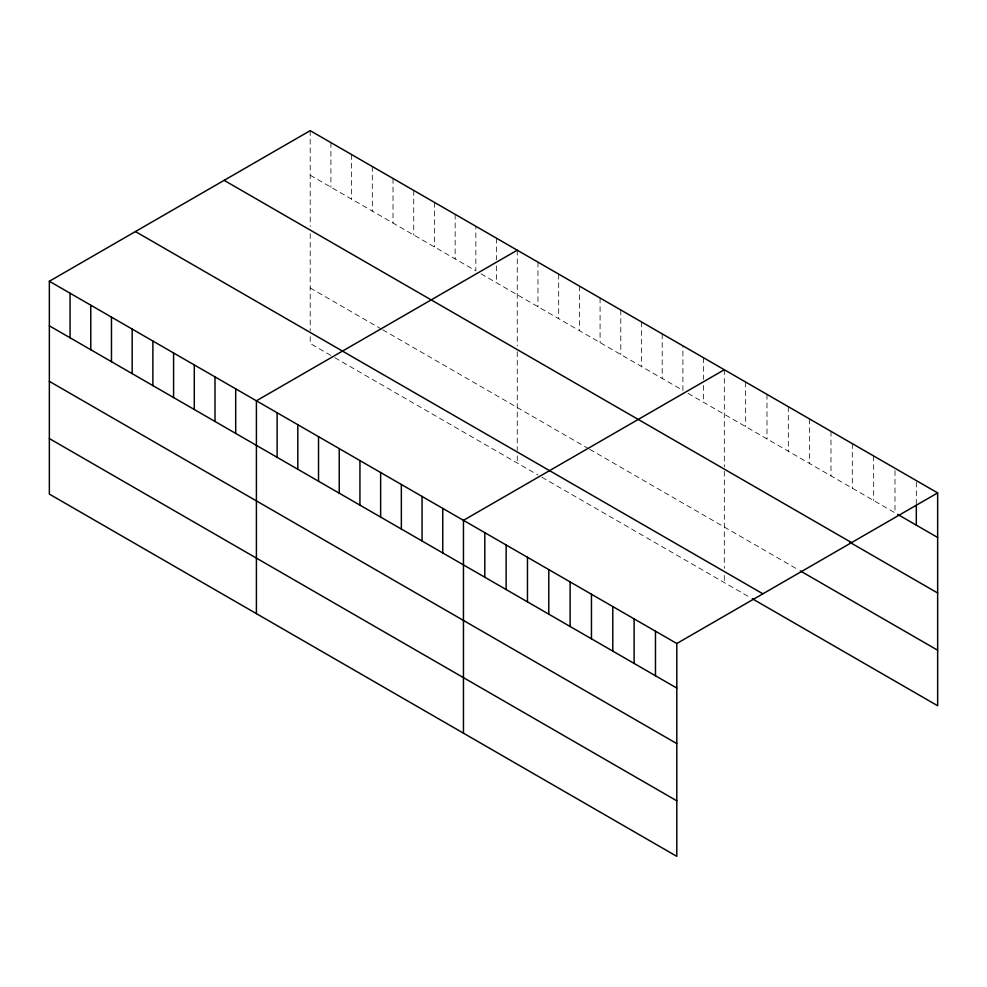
<?xml version="1.0" encoding="UTF-8"?>
<svg xmlns="http://www.w3.org/2000/svg" width="987" height="987" viewBox="0 0 987 987"><rect width="100%" height="100%" fill="white"/><g stroke="black" fill="none" stroke-linecap="round" stroke-linejoin="round"><path stroke-width="0.74" stroke-dasharray="4.93 3.7" d="M310.202 175.217L475.845 270.857L475.845 226.282M481.027 273.843L682.905 390.396L682.905 345.832M688.087 393.381L894.987 512.833L894.987 468.27M310.202 287.97L381.377 329.053M382.672 329.806L588.437 448.604M589.732 449.344L798.989 570.153M330.916 355.443L310.202 343.488L310.202 332.101M334.79 357.689L537.964 474.994M541.851 477.227L750.984 597.974M916.318 482.125L916.318 503.641M873.655 455.957L873.655 500.52M852.312 443.632L852.312 488.207M830.98 431.319L830.98 475.882M809.648 419.006L809.648 463.569M788.317 406.681L788.317 451.256M766.985 394.368L766.985 438.944M745.654 382.055L745.654 426.618M724.322 369.743L724.322 466.987M724.322 471.305L724.322 568.339M724.322 575.458L724.322 582.577M703.608 357.787L703.608 379.304M703.608 385.448L703.608 402.351M662.203 333.877L662.203 378.44M641.501 321.922L641.501 366.485M620.786 309.967L620.786 354.53M600.084 298.012L600.084 342.575M579.381 286.057L579.381 330.62M558.679 274.102L558.679 318.665M537.964 262.147L537.964 306.723M517.262 250.192L517.262 346.018M517.262 351.754L517.262 450.22M517.262 455.92L517.262 463.039M496.56 238.237L496.56 259.754M496.56 265.898L496.56 282.813M455.143 214.327L455.143 258.902M434.44 202.372L434.44 246.947M413.738 190.417L413.738 234.992M393.023 178.462L393.023 223.037M372.321 166.519L372.321 211.082M351.619 154.564L351.619 199.127M330.916 142.609L330.916 187.172M310.202 130.654L310.202 226.479M310.202 233.685L310.202 330.682"/><path stroke-width="1.48" d="M49.35 281.258L676.798 643.512L676.798 856.346L49.35 494.092L49.35 281.258L310.202 130.654L937.65 492.908L937.65 705.742L752.316 598.751M517.262 250.192L256.41 400.796L256.41 613.643M724.322 369.743L463.458 520.346L463.458 733.181M676.798 643.512L937.65 492.908M897.652 514.375L937.65 537.471M224.123 180.35L851.571 542.603M849.647 542.196L937.65 593.002M800.321 570.93L937.65 650.211M135.429 231.55L762.877 593.804M49.35 325.821L676.798 688.075M49.35 381.352L676.798 743.606M49.35 438.561L676.798 800.815M916.318 505.171L916.318 525.158M655.467 631.187L655.467 675.762M634.123 618.874L634.123 663.437M612.791 606.561L612.791 651.124M591.46 594.236L591.46 638.811M570.128 581.923L570.128 626.486M548.797 569.61L548.797 614.173M527.465 557.285L527.465 601.86M506.134 544.972L506.134 589.547M484.802 532.659L484.802 577.222M442.756 508.391L442.756 552.954M422.054 496.436L422.054 540.999M401.351 484.481L401.351 529.044M380.637 472.526L380.637 517.089M359.934 460.571L359.934 505.134M339.232 448.616L339.232 493.179M318.53 436.661L318.53 481.224M297.815 424.706L297.815 469.269M277.113 412.751L277.113 457.326M235.696 388.841L235.696 433.416M214.993 376.886L214.993 421.461M194.291 364.931L194.291 409.506M173.589 352.976L173.589 397.551M152.874 341.021L152.874 385.596M132.172 329.066L132.172 373.641M111.469 317.123L111.469 361.686M90.767 305.168L90.767 349.731M70.052 293.213L70.052 337.776"/></g></svg>
